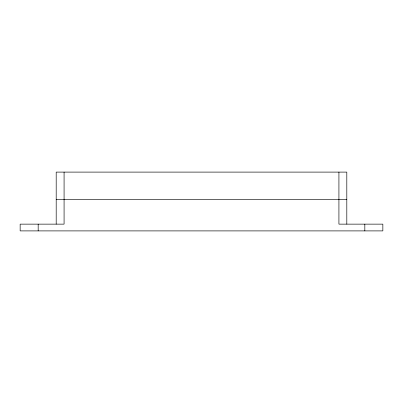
<?xml version="1.0" encoding="UTF-8"?>
<svg xmlns="http://www.w3.org/2000/svg" width="403" height="403" viewBox="0 0 403 403"><rect width="100%" height="100%" fill="white"/><g stroke="black" fill="none" stroke-linecap="round" stroke-linejoin="round"><path stroke-width="0.6" d="M56.193 199.359L346.807 199.359M364.826 224.139L364.826 230.899M346.807 224.139L346.807 172.101L56.193 172.101L56.193 224.139M338.923 172.101L338.923 224.139L382.85 224.139L382.85 230.899L20.15 230.899L20.15 224.139L64.077 224.139L64.077 172.101M38.174 224.139L38.174 230.899"/></g></svg>
